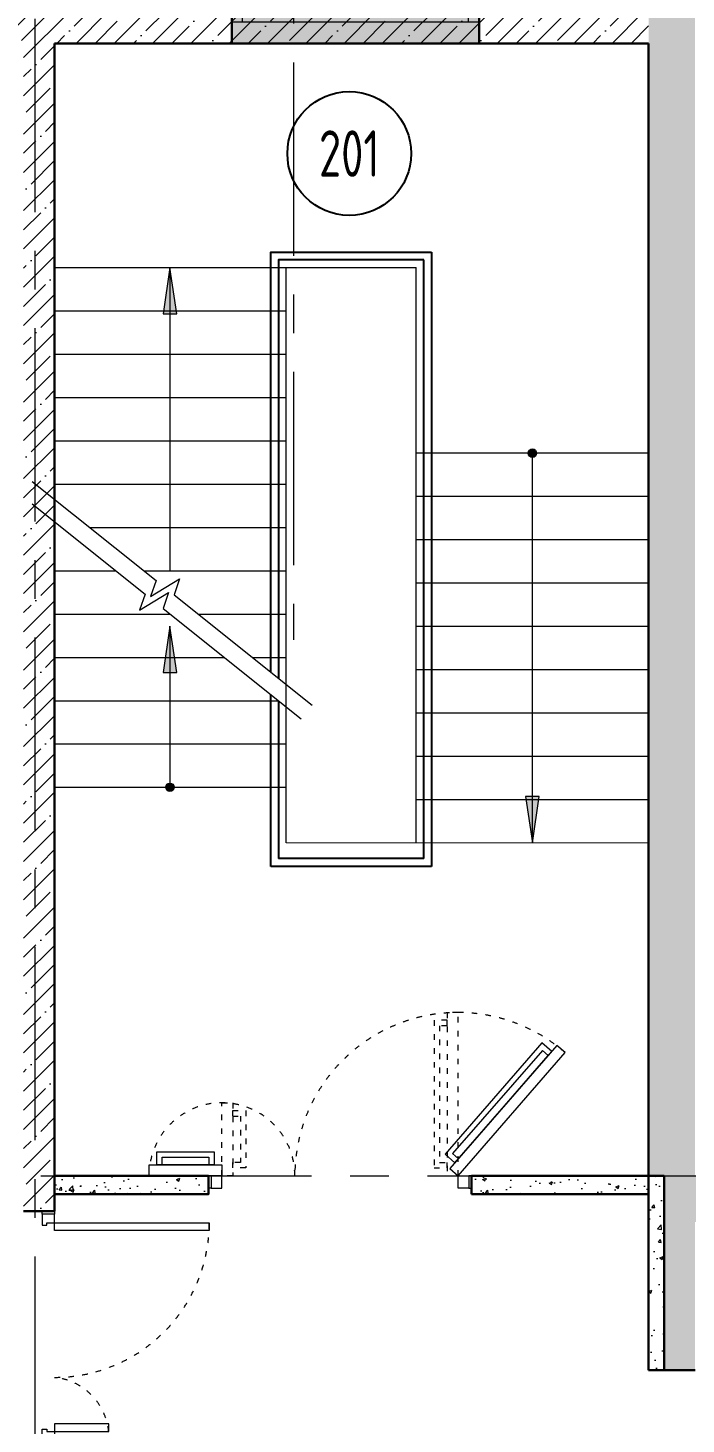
# Model space of a CAD drawing. Header units: millimetres. Extents: x -13407 to 95998, y -2719 to 109387.
# Drawn here: x 12853 to 17107, y 18247 to 27272 of the extents above; entities that cross this region are included whole.
import ezdxf
from ezdxf.enums import TextEntityAlignment as Align

# ---------------------------------------------------------------- set-up
doc = ezdxf.new("R2010")
doc.units = ezdxf.units.MM
doc.linetypes.add('ACAD_ISO03W100', pattern=[30, 12, -18])
doc.linetypes.add('CENTER', pattern=[2, 1.25, -0.25, 0.25, -0.25])
for name, color, linetype, lineweight in [('АР_Двери', 5, 'Continuous', 18), ('АР_Лестницы', 250, 'Continuous', 15), ('АР_Лестницы ограждение', 94, 'Continuous', 25), ('АР_Маркер экспликации', 239, 'Continuous', 13), ('АР_Номер помещения', 1, 'Continuous', 25), ('АР_Окна БЛОК', 250, 'Continuous', 13), ('АР_Оси', 193, 'Continuous', 9), ('АР_Перегородки газоблок', 165, 'Continuous', 30), ('АР_Перегородки газоблок_Штрих', 165, 'Continuous', 5), ('АР_Помещения_площадь', 19, 'Continuous', 9), ('АР_Сущ Несущая стена', 202, 'Continuous', 30), ('АР_Штриховка монолит', 250, 'Continuous', 9)]:
    doc.layers.add(name, color=color, linetype=linetype, lineweight=lineweight)
doc.styles.add('ISOCPEUR', font='isocpeur.ttf', dxfattribs={"width": 0.7})
doc.styles.get("Standard").update_dxf_attribs({"font": 'arial.ttf'})
pattern_1 = [(50, (76865.7, -55313.48), (215.17805, -18.82564), [22.5, -247.5]), (355, (76865.7, -55313.48), (-41.6254, 225.65764), [18, -198]), (100.45144, (76883.63, -55315.05), (173.55265, 206.832), [19.12206, -210.34263]), (46.1842, (76865.7, -55253.48), (320.1724, -49.6558), [33.75, -371.25]), (96.63564, (76892.38, -55257.62), (280.3986, 292.2356), [28.6831, -315.5141]), (351.18416, (76865.7, -55253.5), (280.3986, 292.2356), [27, -297]), (21, (76895.7, -55268.48), (179.0721, -120.78567), [22.5, -247.5]), (326, (76895.7, -55268.48), (72.9946, 217.545), [18, -198]), (71.45144, (76910.62, -55278.55), (252.0667, 96.75935), [19.12206, -210.34263]), (37.5, (76865.7, -55313.48), (3.647957, 99.868156), [0, -195.6, 0, -201, 0, -198.75]), (7.5, (76865.7, -55313.48), (78.92086, 118.32351), [0, -114.6, 0, -191.1, 0, -75.75]), (327.5, (76798.8, -55313.48), (160.14673, -6.76646), [0, -75, 0, -234, 0, -310.5]), (317.5, (76768.8, -55313.48), (174.95585, 30.0315), [0, -97.5, 0, -155.4, 0, -220.5])]

# ---------------------------------------------------------------- blocks, each defined once
blk = doc.blocks.new('Полуторная_на лестницу')
at = {"color": 253}
for points in [[(75, 80), (75, 1080), (124.9, 1080), (124.9, 80)], [(1375.1, 430), (1375.1, 80), (1425, 80), (1425, 430)]]:
    blk.add_lwpolyline(points, close=True, dxfattribs=at)
for points in [[(0, 0), (0, 80), (20, 80), (20, 0), (0, 0)], [(20, 80), (20, 0), (90, 0), (90, 30), (75, 30), (75, 80), (20, 80)], [(1480, 80), (1480, 0), (1410, 0), (1410, 30), (1425, 30), (1425, 80), (1480, 80)], [(1500, 0), (1500, 80), (1480, 80), (1480, 0), (1500, 0)]]:
    blk.add_lwpolyline(points, dxfattribs=at)
at = {"color": 253, "linetype": 'ACAD_ISO03W100', "ltscale": 3}
for centre, radius, start, end in [((75, 80), 1000, 0, 90), ((1465.4, 39.6), 392.5, 95.90754, 174.09246)]:
    blk.add_arc(centre, radius, start, end, dxfattribs=at)
blk = doc.blocks.new('*U241')
h = blk.add_hatch(color=253)
h.dxf.hatch_style = 1
edge = h.paths.add_edge_path()
edge.add_arc((0, 0), 27.6, 359.64, 719.64)
h = blk.add_hatch(color=253)
h.dxf.hatch_style = 1
h.paths.add_polyline_path([(742.4, -44.3), (742.4, 44.3), (1042.4, 0)])
at = {"color": 253}
blk.add_line((1042.4, 0), (0, 0), dxfattribs=at)
blk.add_lwpolyline([(742.4, 44.3), (742.4, -44.3), (1042.4, 0), (742.4, 44.3)], dxfattribs=at)
blk.add_circle((0, 0), 27.6, dxfattribs=at)
blk = doc.blocks.new('*U238')
h = blk.add_hatch(color=253)
h.dxf.hatch_style = 1
edge = h.paths.add_edge_path()
edge.add_arc((0, 0), 27.6, 359.64, 719.64)
h = blk.add_hatch(color=253)
h.dxf.hatch_style = 1
h.paths.add_polyline_path([(2220, -44.3), (2220, 44.3), (2520, 0)])
at = {"color": 253}
blk.add_line((2520, 0), (0, 0), dxfattribs=at)
blk.add_lwpolyline([(2220, 44.3), (2220, -44.3), (2520, 0), (2220, 44.3)], dxfattribs=at)
blk.add_circle((0, 0), 27.6, dxfattribs=at)
blk = doc.blocks.new('*U228')
h = blk.add_hatch(color=253)
h.dxf.hatch_style = 1
h.paths.add_polyline_path([(-1600, -140), (0, -140), (0, 220), (-1600, 220)])
at = {"color": 253, "lineweight": 30}
for p, q in [((-1600, -140), (-1600, 220)), ((0, -140), (0, 220))]:
    blk.add_line(p, q, dxfattribs=at)
at = {"color": 253}
for p, q in [((0, 220), (-1600, 220)), ((-1600, 70), (0, 70)), ((-1600, 0), (0, 0)), ((-1530, 0), (-1530, 70)), ((-1530, 35), (-70, 35)), ((-70, 0), (-70, 70)), ((-1600, -140), (0, -140)), ((-1600, -140), (-1600, -140)), ((-1600, -140), (-1600, -140)), ((0, -140), (0, -140)), ((0, -140), (0, -140))]:
    blk.add_line(p, q, dxfattribs=at)
blk = doc.blocks.new('*U353')
at = {"layer": 'АР_Номер помещения', "color": 253}
blk.add_circle((-16045.7, 6911.3), 400, dxfattribs=at)
at = {"layer": 'АР_Номер помещения', "color": 253, "style": 'ISOCPEUR', "width": 0.7}
blk.add_attdef('НОМЕР_ПОМЕЩЕНИЯ', text='', height=300, dxfattribs=at).set_placement((-16045.7, 6911.3), align=Align.MIDDLE_CENTER)
at = {"layer": 'АР_Помещения_площадь', "color": 253, "lineweight": 30, "width": 0.7, "flags": 104}
blk.add_attdef('ИМЯ_ПОМЕЩЕНИЯ', text='', height=100, dxfattribs=at).set_placement((157.6, 1217.1), align=Align.MIDDLE_CENTER)
blk = doc.blocks.new('дв.1700')
at = {"layer": 'АР_Двери', "color": 253}
for points in [[(-87, 0), (-87, -80), (-70, -80), (-70, 0), (-87, 0)], [(-70, -80), (-70, 0), (0, 0), (0, -30), (0, -30), (0, -80), (-70, -80)], [(1596, -80), (1596, 0), (1526, 0), (1526, -30), (1526, -30), (1526, -80), (1596, -80)], [(1613, 0), (1613, -80), (1596, -80), (1596, 0), (1613, 0)]]:
    blk.add_lwpolyline(points, dxfattribs=at)
for points in [[(0, -80), (-692, -876), (-639.2, -921.8), (52.7, -125.8)], [(1997.3, -149.9), (1526, -149.9), (1526, -80), (1997.3, -80)], [(19.9, -163.6), (-606.3, -883.9), (-542.2, -939.6), (84, -219.2)], [(1946.9, -234.7), (1576, -234.7), (1576, -149.9), (1946.9, -149.9)], [(1911.9, -199.7), (1611, -199.7), (1611, -149.9), (1911.9, -149.9)], [(-3, -190), (-583.3, -857.5), (-545.7, -890.2), (34.6, -222.7)]]:
    blk.add_lwpolyline(points, close=True, dxfattribs=at)
at = {"layer": 'АР_Двери', "color": 253, "linetype": 'ACAD_ISO03W100', "ltscale": 3}
for points in [[(0, -80), (0, -1134.7), (69.9, -1134.7), (69.9, -80)], [(1456.1, -551.3), (1456.1, -80), (1526, -80), (1526, -551.3)]]:
    blk.add_lwpolyline(points, close=True, dxfattribs=at)
for points in [[(69.9, -1049.5), (69.9, -1084.5), (154.7, -1084.5), (154.7, -130), (69.9, -130), (69.9, -165)], [(69.9, -1049.5), (119.7, -1049.5), (119.7, -165), (69.9, -165)], [(1456.1, -465.9), (1456.1, -500.9), (1371.3, -500.9), (1371.3, -130), (1456.1, -130), (1456.1, -165)], [(1456.1, -465.9), (1406.3, -465.9), (1406.3, -165), (1456.1, -165)]]:
    blk.add_lwpolyline(points, dxfattribs=at)
for centre, radius, start, end in [((0, -80), 1054.7, 228.99999, 0), ((1526, -80), 471.3, 180, 351.4758)]:
    blk.add_arc(centre, radius, start, end, dxfattribs=at)

msp = doc.modelspace()

# ---------------------------------------------------------------- hatches: boundary and pattern name
at = {"layer": 'АР_Лестницы'}
h = msp.add_hatch(color=253, dxfattribs=at)
h.dxf.hatch_style = 1
h.paths.add_polyline_path([(13815.5, 25423.1), (13726.9, 25423.1), (13771.2, 25723.1)])
at = {"layer": 'АР_Перегородки газоблок_Штрих', "ltscale": 100}
h = msp.add_hatch(dxfattribs=at)
h.set_pattern_fill('AR-CONC', color=253, scale=30)
h.set_pattern_definition(pattern_1)
h.paths.add_polyline_path([(13025, 19732.2), (13025, 19852.2), (13025, 19852.2), (13025, 19732.2), (14019.9, 19732.2), (14020.1, 19852.2), (13025, 19852.2)])
h = msp.add_hatch(dxfattribs=at)
h.set_pattern_fill('AR-CONC', color=253, scale=30)
h.set_pattern_definition(pattern_1)
h.paths.add_polyline_path([(15720, 19732.2), (15720, 19852.2), (15720, 19852.2), (15720, 19732.2), (16864.9, 19732.2), (16865.1, 19852.2), (15720, 19852.2)])
h = msp.add_hatch(dxfattribs=at)
h.set_pattern_fill('AR-CONC', color=253, scale=30)
h.set_pattern_definition(pattern_1)
h.paths.add_polyline_path([(16865, 19852.2), (16965, 19852.2), (16965, 18594.7), (16865, 18594.7)])
at = {"layer": 'АР_Штриховка монолит', "ltscale": 100}
h = msp.add_hatch(dxfattribs=at)
h.set_pattern_fill('ANSI35', color=253, scale=700)
h.set_pattern_definition([(45, (-951587.81, 109892.1), (-123.743687, 123.743687), []), (45, (-951464.07, 109892.1), (-123.743687, 123.743687), [218.75, -43.75, 0, -43.75])])
h.paths.add_polyline_path([(51365, 31337.2), (16865, 31337.2), (16865, 27372.2), (16865, 27172.2), (16865, 19852.2), (16965, 19852.2), (16965, 18594.7), (17165, 18594.7), (17165, 19552.2), (20920, 19552.2), (20920, 18369.7), (21120, 18369.7), (21120, 19552.2), (28120, 19552.2), (28120, 19852.2), (17165, 19852.2), (17165, 31037.2), (51365, 31037.2)])
h = msp.add_hatch(dxfattribs=at)
h.set_pattern_fill('ANSI35', color=253, scale=700)
h.set_pattern_definition([(45, (-938746.6, 75605.79), (-123.743687, 123.743687), []), (45, (-938622.85, 75605.79), (-123.743687, 123.743687), [218.75, -43.75, 0, -43.75])])
h.paths.add_polyline_path([(6450, 27172.2), (12825, 27172.2), (12825, 19623.5), (13025, 19623.5), (13025, 27172.2), (16865, 27172.2), (16865, 27372.2), (6250, 27372.2), (6250, 27172.2), (6450, 27172.2)])

# ---------------------------------------------------------------- linework, layer by layer
at = {"layer": 'АР_Лестницы', "color": 253, "ltscale": 100}
for p, q in [((13025, 25723.1), (15362.6, 25723.1)), ((13020, 25443.1), (14522.4, 25443.1)), ((13020, 25163.1), (14522.4, 25163.1)), ((13020, 24883.1), (14522.4, 24883.1)), ((13020, 24603.1), (14522.4, 24603.1)), ((16865, 24523.1), (15362.6, 24523.1)), ((13020, 24323.1), (14522.4, 24323.1)), ((16865, 24243), (15362.6, 24243.1)), ((13252.7, 24043.1), (14522.4, 24043.1)), ((16865, 23963.1), (15362.5, 23963.1)), ((13020, 23763.1), (13420.3, 23763.1)), ((13603, 23763.1), (14522.4, 23763.1)), ((16865, 23683.1), (15362.5, 23683.1)), ((13020, 23483.1), (13770.6, 23483.1)), ((13953.3, 23483.1), (14522.4, 23483.1)), ((16865, 23403.1), (15362.5, 23403.1)), ((13020, 23203.1), (14120.9, 23203.1)), ((14303.5, 23203.1), (14522.3, 23203.1)), ((16865, 23123.1), (15362.5, 23123.1)), ((13020, 22923.1), (14471.2, 22923.1)), ((16865, 22843.1), (15362.6, 22843.1)), ((13020, 22643.1), (14522.4, 22643.1)), ((16865, 22563.1), (15362.6, 22563.1)), ((13020, 22363.1), (14522.4, 22363.1)), ((16865, 22283.1), (15362.6, 22283.1)), ((16865, 22003), (14522.4, 22003.1))]:
    msp.add_line(p, q, dxfattribs=at)
at = {"layer": 'АР_Лестницы', "color": 253}
msp.add_line((13771.2, 25723.1), (13771.2, 23763.1), dxfattribs=at)
for points in [[(13726.9, 25423.1), (13815.5, 25423.1), (13771.2, 25723.1), (13726.9, 25423.1)], [(12880.4, 24340.7), (13681.1, 23700.6), (13646.1, 23596.7), (13833.3, 23710.9), (13798.3, 23607), (14690.5, 22893.8)], [(12880.4, 24194.6), (13609.9, 23611.5), (13574.9, 23507.6), (13762.1, 23621.8), (13727.1, 23517.9), (14619.3, 22804.7)]]:
    msp.add_lwpolyline(points, dxfattribs=at)
at = {"layer": 'АР_Лестницы', "color": 253, "ltscale": 100}
for points in [[(14522.4, 22003.1), (14522.3, 25723.1)], [(15362.5, 22003.1), (15362.6, 25723.1)]]:
    msp.add_lwpolyline(points, dxfattribs=at)
at = {"layer": 'АР_Лестницы ограждение', "color": 253, "ltscale": 100}
for p, q in [((14422.4, 21852), (14422.4, 22962.1)), ((15462.6, 21852), (14422.4, 21852)), ((15412.6, 21902), (14472.4, 21902))]:
    msp.add_line(p, q, dxfattribs=at)
for points in [[(14422.4, 23108.1), (14422.4, 23763.1), (14422.4, 25823.1), (15462.6, 25823.1)], [(15462.6, 25823.1), (15462.6, 21852)], [(15412.6, 25773.1), (14472.4, 25773.1), (14472.4, 23763.1), (14472.4, 23068.1)], [(15412.6, 21902), (15412.6, 25773.1)], [(14472.4, 22922.1), (14472.4, 21902)], [(15206.9, 21852), (15206.9, 21852)]]:
    msp.add_lwpolyline(points, dxfattribs=at)
at = {"layer": 'АР_Оси', "color": 253, "linetype": 'CENTER', "ltscale": 1000}
for p, q in [((14569.9, 79049.7), (14569.9, 23317.3)), ((12900, -1919.1), (12900, 27463.5)), ((-12563.8, 19852.2), (71033.4, 19852.2))]:
    msp.add_line(p, q, dxfattribs=at)
at = {"layer": 'АР_Перегородки газоблок', "color": 253, "ltscale": 100}
for p, q in [((15720, 19852.2), (15720, 19732.2)), ((16865, 19852.2), (16865, 18594.7)), ((16865, 19672.2), (16865, 19552.2)), ((16965, 18594.7), (16865, 18594.7))]:
    msp.add_line(p, q, dxfattribs=at)
for points in [[(13025, 19852.2), (14020, 19852.2), (14020, 19732.2), (13025, 19732.2)], [(15720, 19852.2), (16865, 19852.2)], [(16865, 19732.2), (15720, 19732.2)]]:
    msp.add_lwpolyline(points, dxfattribs=at)
at = {"layer": 'АР_Сущ Несущая стена', "color": 253, "ltscale": 100}
for p, q in [((13025, 19623.5), (13025, 27172.2)), ((13025, 27172.2), (16865, 27172.2)), ((16865, 27172.2), (16865, 19852.2)), ((16865, 19852.2), (16965, 19852.2)), ((16965, 19852.2), (16965, 18594.7)), ((12825, 19623.5), (13025, 19623.5)), ((16965, 18594.7), (17165, 18594.7))]:
    msp.add_line(p, q, dxfattribs=at)

# ---------------------------------------------------------------- block references
at = {"layer": 'АР_Двери', "color": 253}
for name, p, rotation in [('дв.1700', (15633, 19772.2), 180), ('Полуторная_на лестницу', (12945, 19623.5), 270)]:
    msp.add_blockref(name, p, dxfattribs=dict(at, rotation=rotation))
at = {"layer": 'АР_Лестницы', "color": 253, "ltscale": 100}
for name, p, rotation in [('*U238', (16113.8, 24523.1), 270), ('*U241', (13771.2, 22363.1), 89.99999999999999)]:
    msp.add_blockref(name, p, dxfattribs=dict(at, rotation=rotation))
at = {"layer": 'АР_Маркер экспликации', "color": 253}
ref = msp.add_blockref('*U353', (30975.9, 19548.8), dxfattribs=at)
ref.add_attrib('НОМЕР_ПОМЕЩЕНИЯ', '201', dxfattribs={"layer": 'АР_Номер помещения', "color": 253, "height": 300, "style": 'ISOCPEUR', "width": 0.7}).set_placement((14930.2, 26460), align=Align.MIDDLE_CENTER)
at = {"layer": 'АР_Окна БЛОК', "color": 253}
msp.add_blockref('*U228', (15770, 27312.2), dxfattribs=at)

doc.saveas('drawing.dxf')
